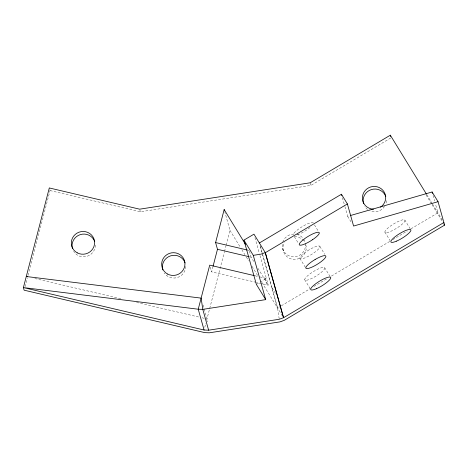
<?xml version="1.0" encoding="UTF-8"?>
<svg xmlns="http://www.w3.org/2000/svg" width="468" height="468" viewBox="0 0 468 468"><rect width="100%" height="100%" fill="white"/><g stroke="black" fill="none" stroke-linecap="round" stroke-linejoin="round"><path stroke-width="0.35" stroke-dasharray="2.34 1.75" d="M25.05 286.65L27.255 278.173M27.986 275.348L50.035 190.564L49.304 187.96M256.201 282.35L211.606 271.873L212.887 266.93M204.803 327.255L205.885 323.107M206.604 320.334L209.524 309.114M209.705 308.412L224.324 252.188M224.505 251.486L225.968 245.864M226.149 245.162L229.993 230.402L224.938 212.349M50.035 190.564L140.377 211.788L310.887 185.404L391.049 137.803M256.376 284.409L259.512 282.549M260.138 282.175L266.397 278.46L259.488 253.855M280.718 306.166L277.588 308.026L279.25 319.27M281.35 305.797L310.155 288.686M313.917 286.457L326.442 279.016M331.449 276.044L390.324 241.084M392.827 239.593L407.23 231.04M410.992 228.811L437.919 212.817L435.398 203.791M344.922 206.675L347.636 216.345L349.731 215.742M259.986 276.951L266.397 278.46L268.281 285.188L256.909 282.52M247.133 249.97L249.233 250.462M249.713 256.868L251.117 257.195L254.545 262.794M255.031 275.787L259.278 276.787M34.813 278.513L121.598 298.9M136.539 302.41L199.14 317.117M201.983 317.784L205.54 318.62M404.955 220.252A11.677 2.603 -31.5 0 1 390.552 231.438A11.677 2.603 -31.5 0 1 389.294 226.927A11.677 2.603 -31.5 0 1 404.955 220.252L410.161 228.747M384.912 232.157L390.119 240.646M314.455 224.909L318.55 231.578M319.907 246.46L324.745 254.346M324.786 267.86A11.677 2.603 -31.5 0 1 310.383 279.039A11.677 2.603 -31.5 0 1 309.126 274.529A11.677 2.603 -31.5 0 1 324.786 267.86L330.741 277.559M294.407 236.79L298.496 243.465M299.865 258.354L305.815 268.059M304.744 279.759L310.699 289.464M275.465 293.296L271.773 287.288L277.588 308.026L260.161 245.799M426.88 194.811L432.21 203.504M432.59 204.124L442.383 220.095M425.991 194.782L431.689 204.071M432.069 204.691L442.699 222.031M347.636 216.345L351.725 223.02M257.979 268.392L268.281 285.188M229.993 230.402L240.271 247.168M241.792 249.655L244.84 254.621M246.367 257.102L248.648 260.828M252.076 266.421L258.166 276.354M261.975 282.567L282.052 315.303M260.109 245.718L271.756 287.194M254.943 237.685L259.29 253.153M433.075 195.454L434.626 201.012M342.406 197.695L344.729 205.984M310.155 182.795L310.887 185.404M282.654 248.654L283.38 251.257M264.941 278.115L266.824 284.848M249.421 251.141L251.117 257.195M210.29 267.158L211.606 271.873M203.077 305.066L206.961 318.954L207.377 321.762M139.833 209.828L140.377 211.788M386.41 200.708A11.677 11.361 -15.6 0 1 385.696 204.212M384.62 206.359A11.677 11.361 -15.6 0 1 369.603 210.688M367.544 209.448A11.677 11.361 -15.6 0 1 364.748 206.365M305.358 243.337A11.677 11.361 -15.6 0 1 294.015 256.792A11.677 11.361 -15.6 0 1 282.344 243.933M282.748 242.19A11.677 11.361 -15.6 0 1 293.728 234.035M296.753 234.345A11.677 11.361 -15.6 0 1 302.837 238.019M303.896 239.464A11.677 11.361 -15.6 0 1 305.095 242.178M305.82 244.782A11.677 11.361 -15.6 0 1 293.22 259.336A11.677 11.361 -15.6 0 1 284.439 242.594M294.46 236.638A11.677 11.361 -15.6 0 1 304.621 242.067M95.343 245.15A11.677 11.361 -15.7 0 1 86.843 256.365A11.677 11.361 -15.7 0 1 73.669 251.404M185.685 266.368A11.677 11.361 -15.7 0 1 177.477 277.501A11.677 11.361 -15.7 0 1 164.338 273.119M309.997 227.483A11.677 2.603 -31.5 0 1 306.616 230.01L304.036 231.625A11.677 2.603 -31.5 0 1 297.244 234.901M313.338 223.09A11.677 2.603 -31.5 0 0 309.892 222.99L307.692 223.792A11.688 2.334 -31.2 0 0 300.017 228.051A11.677 2.603 -31.5 0 0 293.29 234.971M309.161 249.807L306.587 251.433A11.677 2.603 -31.5 0 0 300.046 258.652A11.677 2.603 -31.5 0 0 310.612 255.013L313.18 253.387A11.677 2.603 -31.5 0 0 319.726 246.174A11.677 2.603 -31.5 0 0 309.161 249.807"/><path stroke-width="0.7" d="M213.075 266.228L217.48 249.292L215.596 242.559L224.16 209.57L245.437 244.267M426.5 194.191L390.324 135.199L310.155 182.795L139.645 209.178L49.304 187.96L23.4 287.58L24.131 290.183L204.814 332.631L209.354 332.801L279.981 321.873L284.269 320.334L444.6 225.126L438.06 201.685L432.104 191.985L350.427 215.537M243.939 240.119L253.96 234.17L265.327 252.691L283.538 317.731L279.25 319.27L208.623 330.197L204.083 330.022L23.4 287.58L198.233 309.219L202.796 309.366L265.713 299.631L253.27 255.341L243.939 240.119L256.376 284.409L265.713 299.631M259.377 242.986L341.441 194.243L347.391 203.943L353.586 226.05L438.06 201.685M265.327 252.691L347.391 203.943M283.538 317.731L443.869 222.522M253.27 255.341L260.98 254.147L265.268 252.609L283.491 317.561M215.596 242.559L247.133 249.97M217.48 249.292L249.011 256.698M254.323 275.623L209.722 265.14L198.233 309.219L204.083 330.022M27.7 276.84L26.278 276.506L201.129 298.122L202.796 309.366L208.623 330.197M443.839 223.891L444.6 225.126M432.104 191.985L432.49 193.372M390.324 135.199L390.686 136.498M341.441 194.243L341.827 195.624M224.16 209.57L224.546 210.963M373.575 209.19A11.677 11.361 -15.6 0 1 363.11 194.015A11.677 11.361 -15.6 0 1 381.262 188.779A11.677 11.361 -15.6 0 1 380.502 207.189M162.817 269.913A11.677 11.361 -15.7 0 1 170.592 255.85A11.677 11.361 -15.7 0 1 185.076 262.87M72.476 248.689A11.677 11.361 -15.7 0 1 80.25 234.626A11.677 11.361 -15.7 0 1 94.735 241.652M363.548 203.65A11.677 11.361 -15.6 0 1 371.323 189.593A11.677 11.361 -15.6 0 1 385.808 196.613M315.11 259.512L312.542 261.132A11.677 2.603 -31.5 0 0 305.996 268.351A11.677 2.603 -31.5 0 0 316.567 264.718L319.135 263.086A11.677 2.603 -31.5 0 0 325.681 255.873A11.677 2.603 -31.5 0 0 315.11 259.512M312.565 239.715L309.986 241.33A11.677 2.603 -31.5 0 1 299.421 244.963A11.677 2.603 -31.5 0 1 305.967 237.75A11.688 2.334 -31.2 0 1 313.642 233.497L315.841 232.695A11.677 2.603 -31.5 0 1 312.565 239.715M77.261 252.855A11.677 11.361 -15.7 0 0 94.618 242.547A11.677 11.361 -15.7 0 0 77.015 233.146A11.677 11.361 -15.7 0 0 77.261 252.855M167.602 274.072A11.677 11.361 -15.7 0 0 184.959 263.765A11.677 11.361 -15.7 0 0 167.357 254.37A11.677 11.361 -15.7 0 0 167.602 274.072M316.339 288.744A11.677 2.603 -31.5 0 0 330.741 277.559A11.677 2.603 -31.5 0 0 315.081 284.234A11.677 2.603 -31.5 0 0 316.339 288.744M396.501 241.137A11.677 2.603 -31.5 0 0 410.904 229.958A11.677 2.603 -31.5 0 0 395.244 236.627A11.677 2.603 -31.5 0 0 396.501 241.137"/></g></svg>
